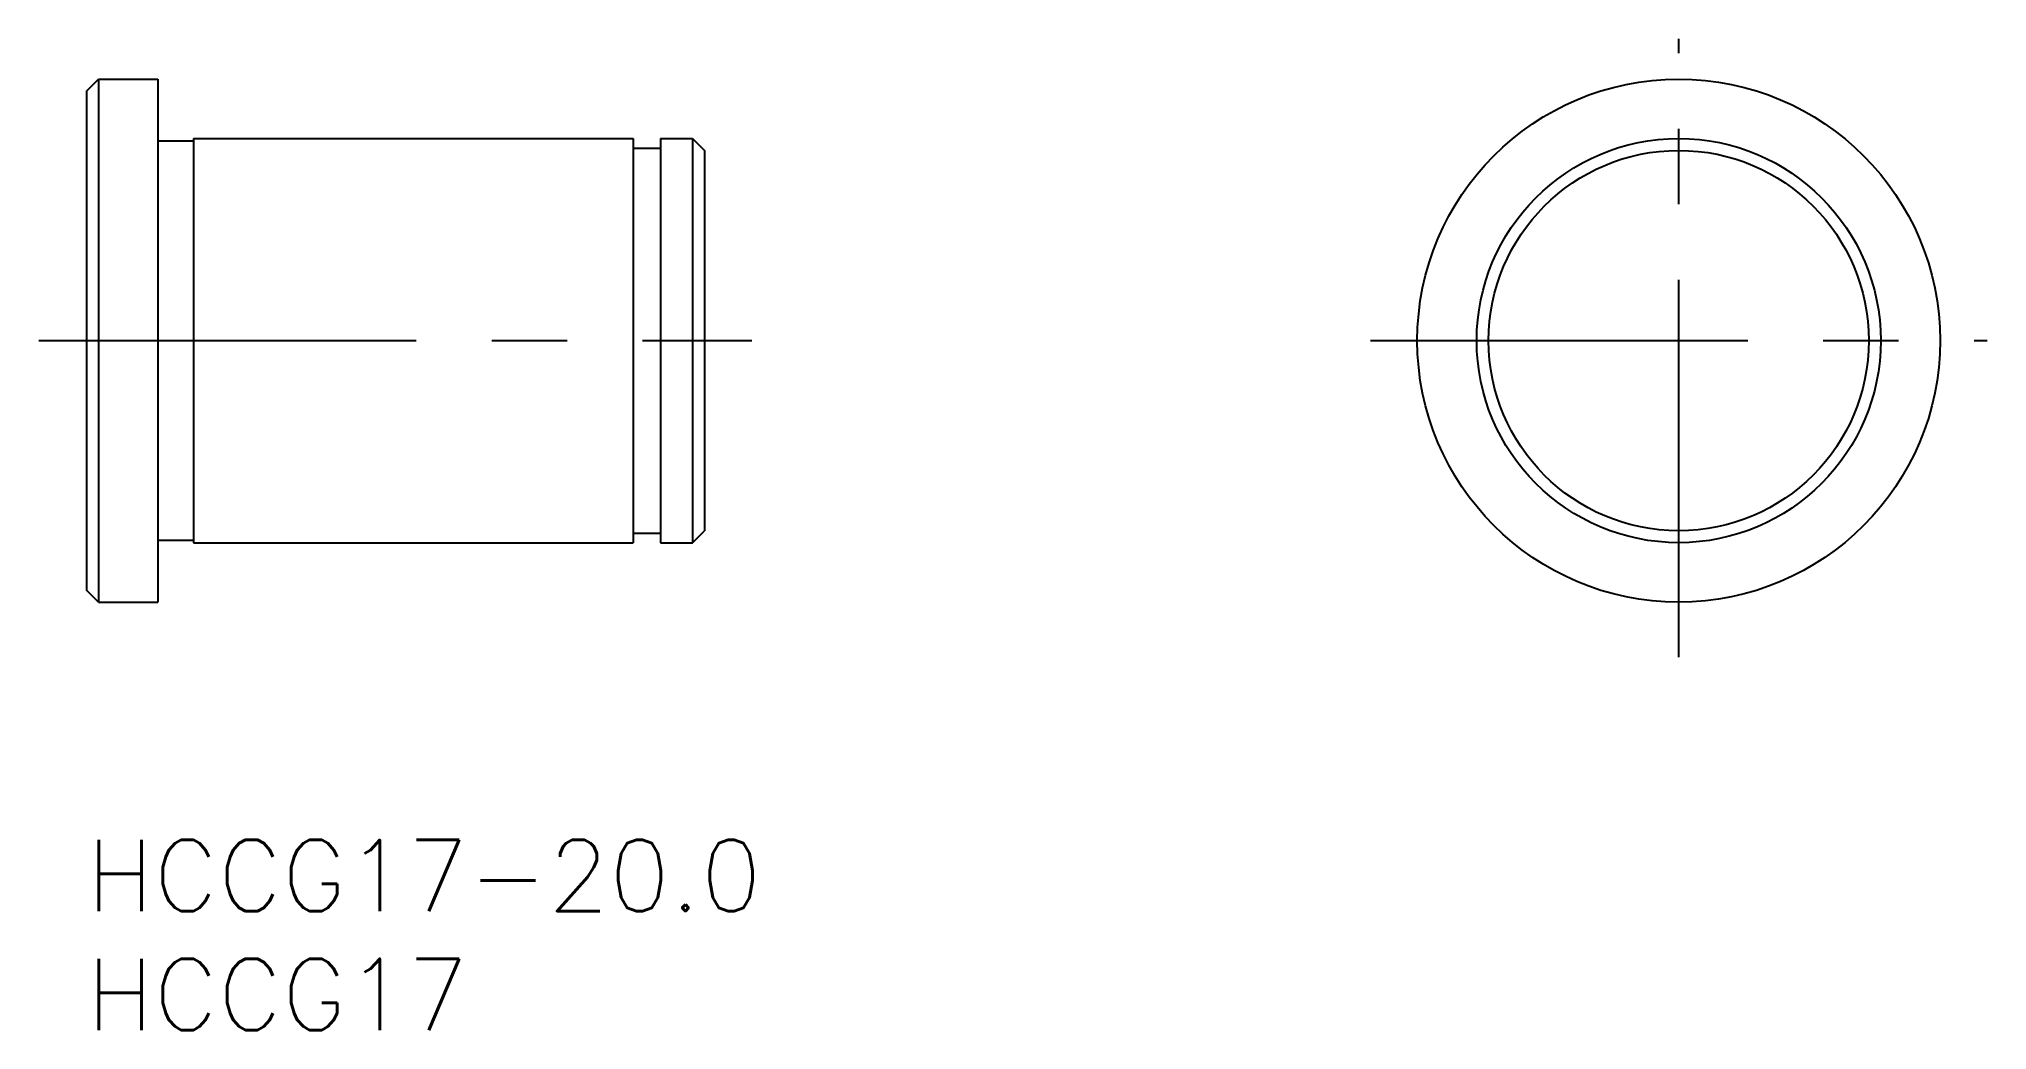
# Model space of a CAD drawing. Extents: x -2 to 80, y -8 to 33.7.
import ezdxf

# ---------------------------------------------------------------- set-up
doc = ezdxf.new("R2010")
doc.units = 0
doc.header["$LTSCALE"] = 0.5
doc.linetypes.add('CENTER', pattern=[50.8, 31.75, -6.35, 6.35, -6.35])
for name, color, linetype in [('MSM_CENTER', 1, 'CENTER'), ('MSM_CONTINUOUS', 7, 'CONTINUOUS'), ('MSM_PART_NUMBER', 7, 'CONTINUOUS')]:
    doc.layers.add(name, color=color, linetype=linetype)
doc.styles.get("Standard").update_dxf_attribs({"font": 'txt.shx', "height": 3, "bigfont": 'bigfont.shx'})

# ---------------------------------------------------------------- blocks, each defined once
blk = doc.blocks.new('*U3')
at = {"layer": 'MSM_PART_NUMBER'}
blk.add_text('HCCG17-20.0', height=3, dxfattribs=at).set_placement((0, -3))
blk = doc.blocks.new('*U4')
at = {"layer": 'MSM_PART_NUMBER'}
blk.add_text('HCCG17', height=3, dxfattribs=at).set_placement((0, -8))

msp = doc.modelspace()

# ---------------------------------------------------------------- linework, layer by layer
at = {"layer": 'MSM_CENTER'}
for p, q in [((67, 7.689), (67, 33.689)), ((-2, 21), (28, 21)), ((54.027, 21), (79.973, 21))]:
    msp.add_line(p, q, dxfattribs=at)
at = {"layer": 'MSM_CONTINUOUS'}
for p, q in [((0, 31.5), (0.5, 32)), ((0.5, 32), (0.5, 10)), ((0.5, 32), (3, 32)), ((3, 32), (3, 10)), ((0, 31.5), (0, 10.5)), ((3, 29.4), (4.5, 29.4)), ((4.5, 29.5), (23, 29.5)), ((4.5, 29.5), (4.5, 12.5)), ((23, 29.5), (23, 12.5)), ((23, 29.1), (24.15, 29.1)), ((24.15, 29.5), (24.15, 12.5)), ((24.15, 29.5), (25, 29.5)), ((24.15, 29.5), (25.5, 29.5)), ((25.5, 29.5), (25.5, 12.5)), ((25.5, 29.5), (26, 29)), ((26, 29), (26, 13)), ((3, 12.6), (4.5, 12.6)), ((4.5, 12.5), (23, 12.5)), ((23, 12.9), (24.15, 12.9)), ((24.15, 12.5), (25, 12.5)), ((24.15, 12.5), (25.5, 12.5)), ((25.5, 12.5), (26, 13)), ((0.5, 10), (0, 10.5)), ((0.5, 10), (3, 10))]:
    msp.add_line(p, q, dxfattribs=at)
for radius in [11, 8.5, 8]:
    msp.add_circle((67, 21), radius, dxfattribs=at)

# ---------------------------------------------------------------- block references
for name in ['*U3', '*U4']:
    msp.add_blockref(name, (0, 0), dxfattribs=at)

doc.saveas('drawing.dxf')
